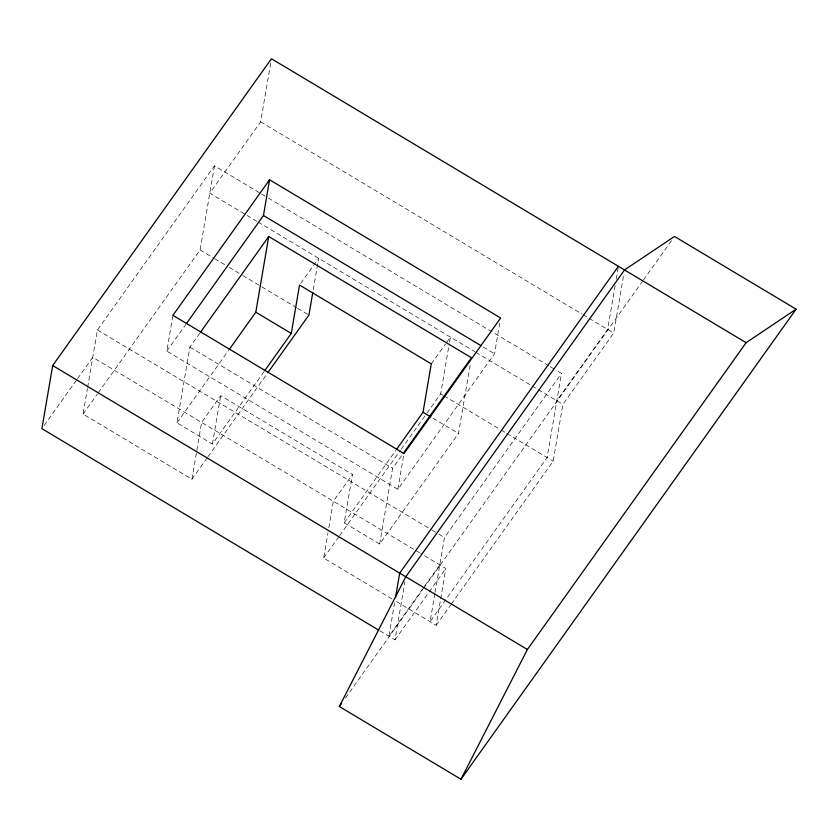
<?xml version="1.0" encoding="UTF-8"?>
<svg xmlns="http://www.w3.org/2000/svg" width="838" height="838" viewBox="0 0 838 838"><rect width="100%" height="100%" fill="white"/><g stroke="black" fill="none" stroke-linecap="round" stroke-linejoin="round"><path stroke-width="0.63" stroke-dasharray="4.19 3.14" d="M207.101 457.883L191.912 479.2L83.067 414.098L87.424 388.602M87.634 387.324L97.438 329.963L214.465 165.819L260.513 193.358M499.762 323.091L494.525 353.741L397.872 489.319L166.804 351.091L172.911 315.339M98.256 392.781L200.083 249.954L214.465 165.819M263.98 371.716L212.423 444.035L176.954 422.813L189.891 347.089L199.748 333.273M191.912 479.2L196.658 451.441M196.867 450.174L201.612 422.415L220.687 395.651L352.442 474.465L344.177 522.839L379.645 544.061L458.491 433.466L470.558 362.875M256.962 221.368L209.793 193.159L260.639 121.845L271.208 60.032M212.423 444.035L220.687 395.651M313.244 289.822L318.639 258.272L299.543 285.056M391.985 598.887L323.657 558.014L327.972 532.769M328.831 527.72L333.367 501.218L352.442 474.465M379.645 544.061L392.593 468.337L402.439 454.51M397.872 489.319L403.769 454.835M394.635 602.742L388.916 636.231L423.839 587.239M379.928 630.857L394.991 639.865L404.911 581.834M427.003 413.061L440.683 393.87L448.665 347.173M449.524 342.124L450.394 337.075L445.984 343.266M434.87 593.618L430.072 621.67L547.099 457.527L561.481 373.392L555.866 370.029M435.079 592.351L444.454 537.535L561.481 373.392M396.468 601.569L436.158 625.305L440.463 600.06M440.683 598.803L445.858 568.51L420.686 553.457M451.347 603.989L553.174 461.162L562.885 404.366L613.73 333.053L623.65 275.021M615.134 285.632L607.644 329.418L556.799 400.732M616.234 279.19L618.214 267.605M44.173 425.463L76.824 379.666M77.588 378.598L92.767 357.302L415.072 550.095M83.067 414.098L97.501 393.839M166.804 351.091L185.68 324.61M176.954 422.813L228.502 350.504M207.866 456.825L267.133 373.685M431.287 363.87L445.25 344.292M344.177 522.839L395.725 450.53M323.657 558.014L338.856 536.697M339.62 535.629L400.407 450.362M401.172 449.294L426.249 414.119M424.594 586.181L439.782 564.875M345.403 698.044L422.614 589.732M423.379 588.674L642.746 280.971M643.5 279.913L671.458 240.684M394.991 639.865L428.396 593.011M429.161 591.942L445.858 568.51M436.158 625.305L450.593 605.057M260.639 121.845L581.823 313.967M582.944 314.638L613.73 333.053M261.634 194.028L267.249 197.391M268.37 198.061L549.12 365.997M550.252 366.667L554.735 369.359M483.306 347.037L494.525 353.741M258.083 222.049L474.821 351.698M475.942 352.369L530.978 385.281M532.099 385.951L562.885 404.366M200.083 249.954L213.554 258.01M214.675 258.68L224.773 264.714M229.256 267.406L241.606 274.791M242.727 275.461L260.681 286.198M261.802 286.868L296.589 307.672M297.71 308.353L308.929 315.057M440.683 393.87L442.925 395.211M444.046 395.882L500.045 429.381M501.166 430.051L505.649 432.733M506.77 433.403L553.174 461.162M432.995 418.214L458.491 433.466M189.891 347.089L392.593 468.337M97.438 329.963L430.973 529.469M432.104 530.14L437.719 533.502M438.84 534.173L444.454 537.535M416.193 550.765L419.566 552.787"/><path stroke-width="1.26" d="M796.1 309.18L460.973 779.256L339.359 706.518L405.781 576.764L624.52 269.951L674.485 236.452L796.1 309.18L746.134 342.69L271.428 58.744L52.689 365.557L41.9 428.658L378.807 630.186M186.434 323.552L263.457 215.523L269.564 179.761L500.642 317.99L403.989 453.557L172.911 315.339L269.564 179.761M229.266 349.436L255.8 312.218L268.736 236.494L471.438 357.742L403.204 453.452M264.735 370.658L291.268 333.44L299.543 285.056L431.287 363.87L423.022 412.244L396.489 449.472M312.815 292.347L308.929 315.057L267.898 372.617M395.515 597.599L399.695 573.129L618.434 266.316M460.973 779.256L527.395 649.502L746.134 342.69M200.512 332.204L268.736 236.494M339.359 706.518L341.621 703.344M263.457 215.523L481.064 345.696M255.8 312.218L291.268 333.44M423.022 412.244L430.784 416.884M52.689 365.557L527.395 649.502"/></g></svg>
